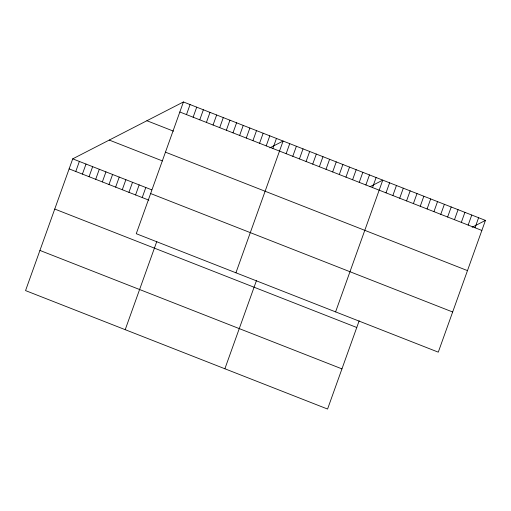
<?xml version="1.0" encoding="UTF-8"?>
<svg xmlns="http://www.w3.org/2000/svg" width="511" height="511" viewBox="0 0 511 511"><rect width="100%" height="100%" fill="white"/><g stroke="black" fill="none" stroke-linecap="round" stroke-linejoin="round"><path stroke-width="0.77" d="M183.43 101.957L136.258 233.706L438.278 352.156L485.45 220.407L183.43 101.957L72.722 158.844L25.55 290.593L327.57 409.043L359.163 320.799M75.775 171.492L79.365 161.45M82.418 174.098L86.014 164.057M89.061 176.704L92.657 166.663M95.704 179.31L99.3 169.269M102.353 181.916L105.943 171.875M108.996 184.522L112.592 174.481M115.639 187.128L119.235 177.087M122.282 189.734L125.878 179.693M128.925 192.34L132.521 182.299M135.575 194.947L139.164 184.905M142.218 197.546L145.814 187.511M186.483 114.605L190.073 104.563M193.126 117.211L196.722 107.169M199.769 119.817L203.365 109.776M125.214 329.684L156.813 241.441M206.412 122.423L210.008 112.382M213.055 125.029L216.651 114.988M219.704 127.635L223.294 117.594M226.347 130.241L229.944 120.2M232.99 132.847L236.587 122.806M239.633 135.453L243.23 125.412M246.283 138.059L249.873 128.018M252.926 140.666L256.522 130.624M259.569 143.265L263.165 133.23M266.212 145.871L269.808 135.837M272.855 148.477L276.451 138.443M235.922 272.797L283.094 141.049L269.814 147.871M286.147 153.69L289.743 143.655M292.79 156.296L296.386 146.261M299.433 158.902L303.029 148.867M224.885 368.77L256.477 280.526M306.083 161.508L309.672 151.473M312.726 164.114L316.322 154.073M319.369 166.72L322.965 156.679M326.012 169.326L329.608 159.285M332.661 171.932L336.251 161.891M339.304 174.538L342.894 164.497M345.947 177.145L349.543 167.103M352.59 179.751L356.186 169.709M359.233 182.357L362.829 172.316M365.882 184.963L369.472 174.922M372.525 187.569L376.122 177.528M335.593 311.882L382.765 180.134L370.034 186.675M386.016 192.858L389.612 182.817M392.863 195.541L396.453 185.506M399.704 198.23L403.3 188.189M406.552 200.912L410.148 190.871M413.399 203.595L416.995 193.56M420.246 206.278L423.836 196.243M427.087 208.967L430.684 198.926M433.935 211.65L437.531 201.609M440.782 214.333L444.378 204.298M447.63 217.022L451.219 206.981M454.471 219.704L458.067 209.663M461.318 222.387L464.914 212.352M468.165 225.076L471.762 215.035M475.013 227.759L478.603 217.718M472.164 227.229L485.45 220.407M179.834 111.998L481.854 230.442M146.9 120.73L173.472 131.155M165.455 152.163L467.476 270.606M109.258 140.071L162.409 160.92M72.722 158.844L151.716 189.824M150.636 193.541L452.657 311.991M69.126 168.886L148.861 200.152M54.747 209.05L356.767 327.494M39.928 250.428L341.948 368.878"/></g></svg>
